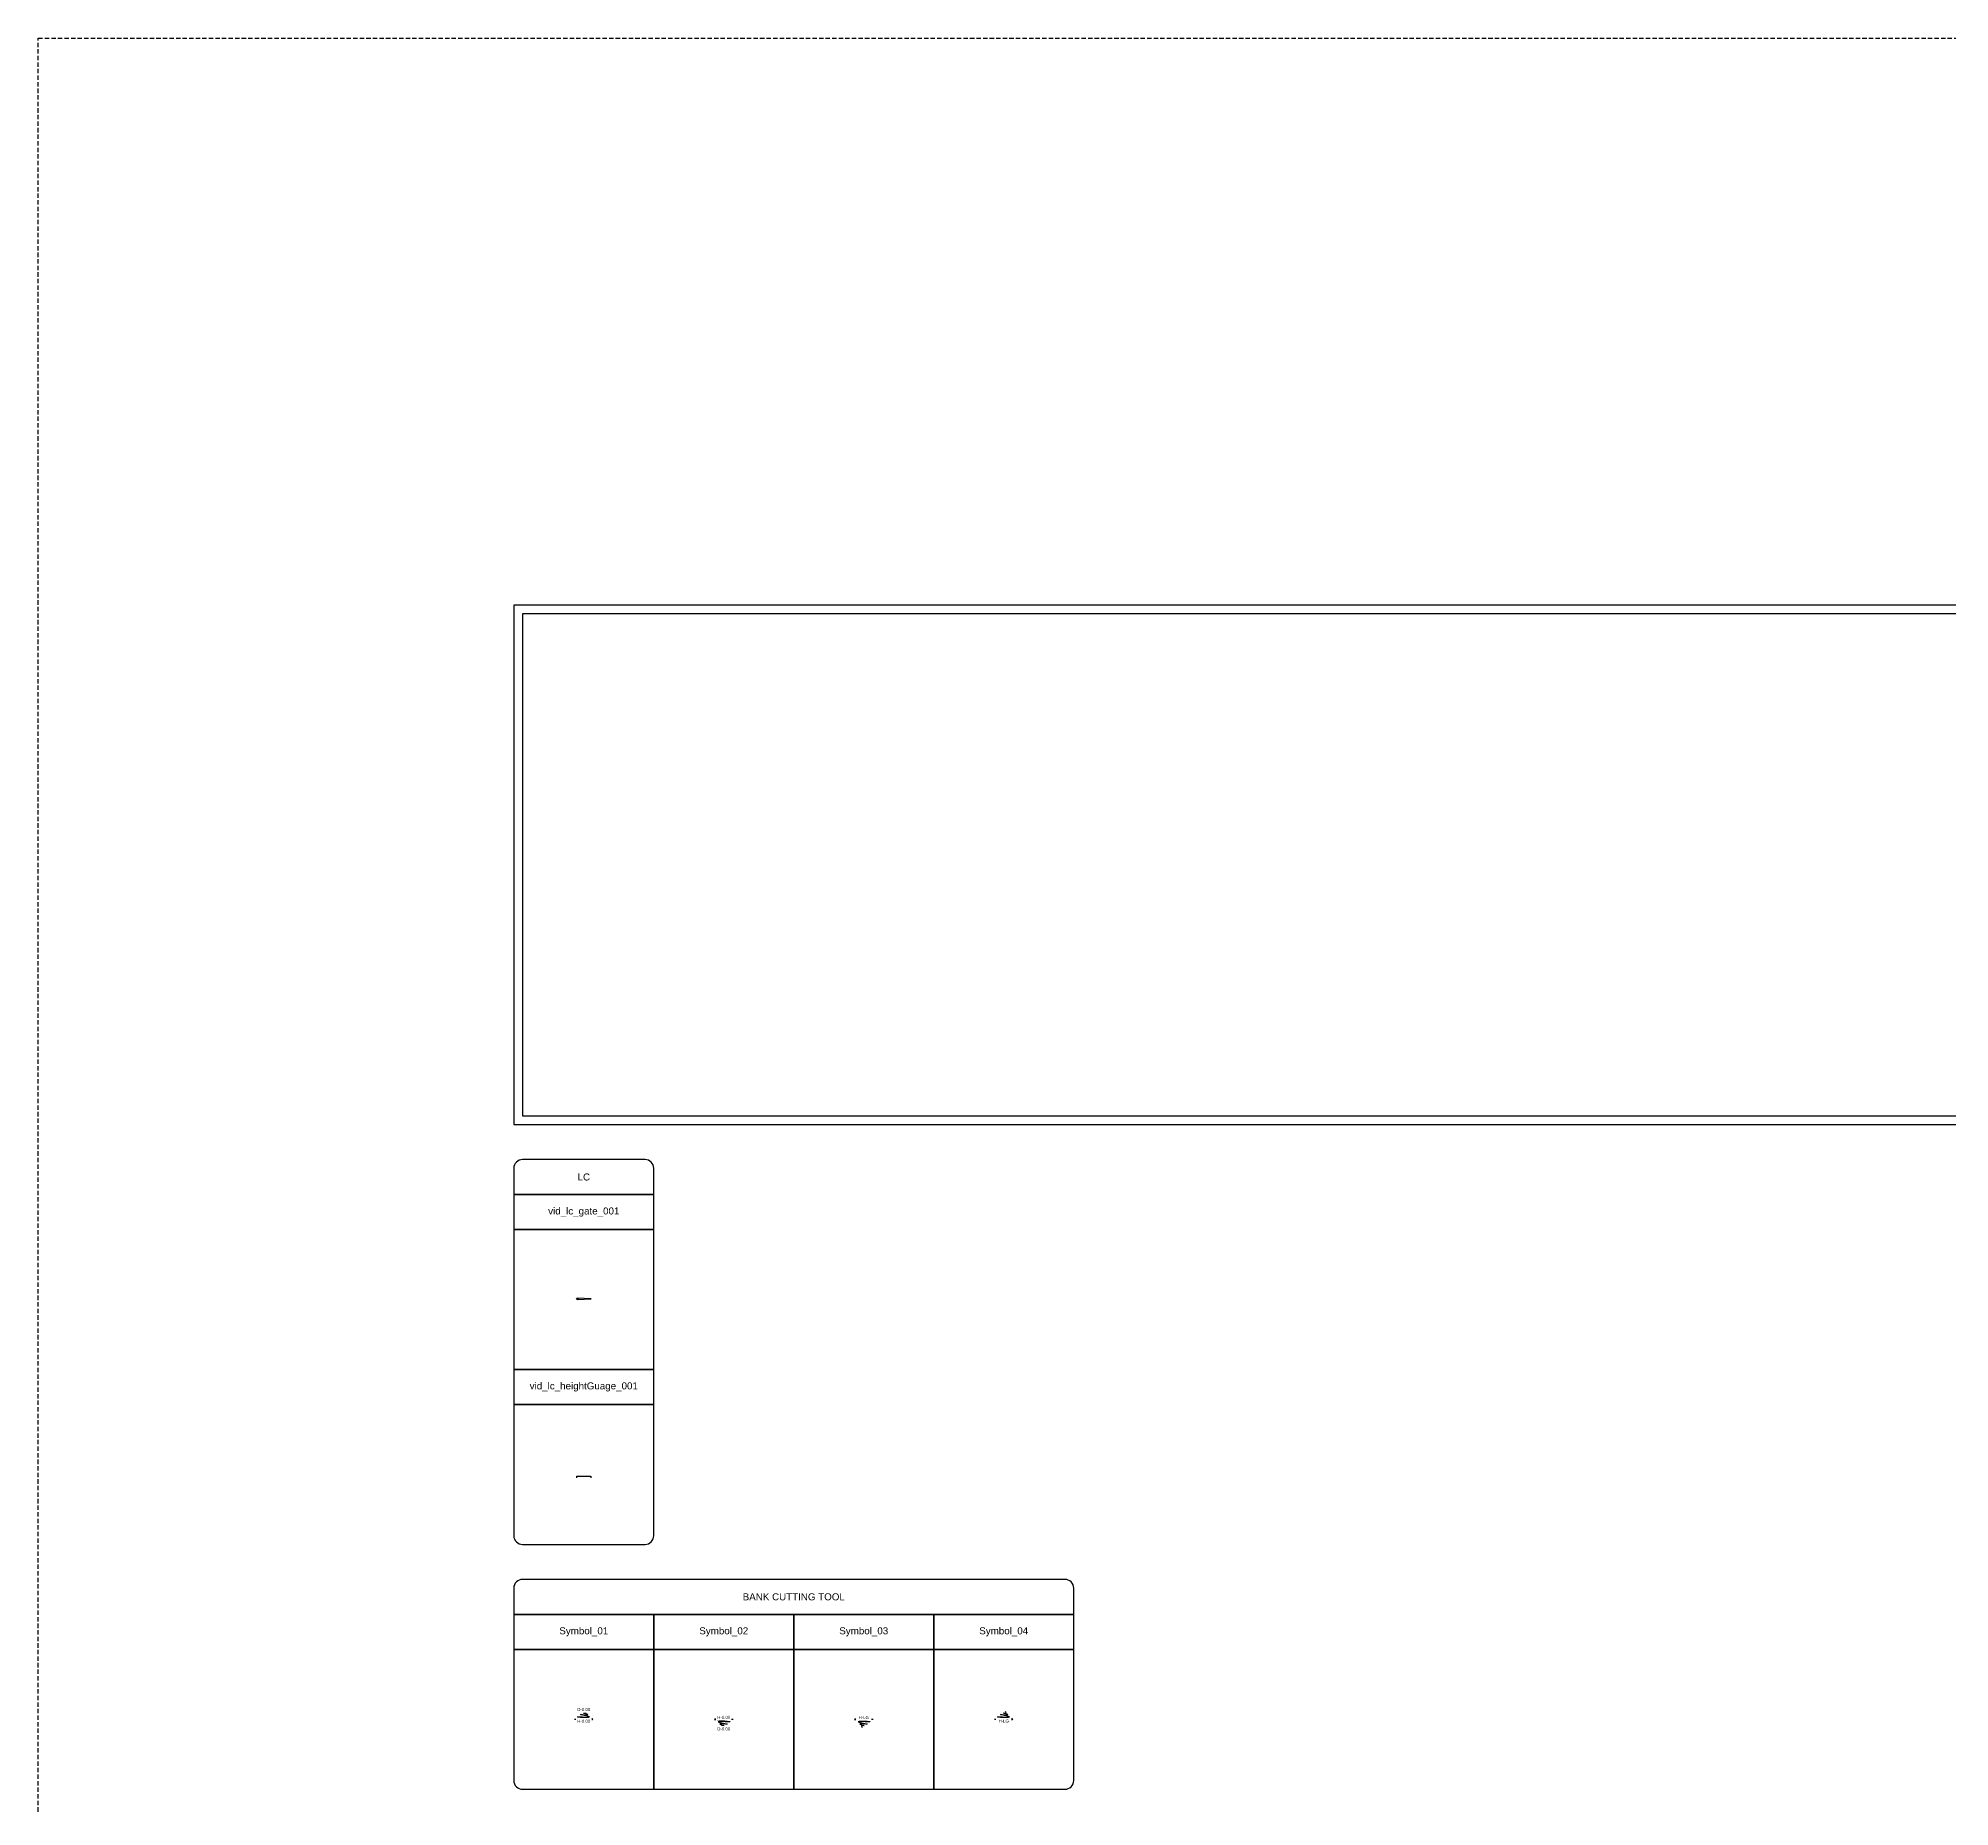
# Model space of a CAD drawing. Header units: metres. Extents: x -272 to 1913, y -131 to 1761.
# Drawn here: x -272 to 821, y 750 to 1761 of the extents above; entities that cross this region are included whole.
import ezdxf

# ---------------------------------------------------------------- set-up
doc = ezdxf.new("R2010")
doc.units = ezdxf.units.M
doc.linetypes.add('DASHED2', pattern=[0.375, 0.25, -0.125])
doc.layers.add('1-BANK CUTTING', color=7, linetype='Continuous')
doc.layers.add('1-LC', color=7, linetype='Continuous')
doc.styles.get("Standard").update_dxf_attribs({"font": 'arial.ttf'})

# ---------------------------------------------------------------- blocks, each defined once
blk = doc.blocks.new('*U67')
at = {"layer": '1-LC', "elevation": -0.1}
blk.add_lwpolyline([(0, -0.4), (8, 0), (0, 0.4)], dxfattribs=at)
at = {"layer": '1-LC'}
blk.add_circle((0, 0), 0.369, dxfattribs=at)
blk = doc.blocks.new('*U70')
at = {"layer": '1-LC'}
blk.add_lwpolyline([(0, -1), (0, 0), (8, 0), (8, -1)], dxfattribs=at)
blk = doc.blocks.new('bank_cutting_up_001')
at = {"layer": '1-BANK CUTTING'}
blk.add_spline([(-5.3, 0.1), (4.8, 0.2), (-3.5, 1.4), (3.3, 1.5), (-1.8, 2.7), (2.4, 2.8), (-0.2, 3.6), (1.4, 3.7), (0.8, 4.5)], degree=3, dxfattribs=at)
at = {"layer": '1-BANK CUTTING', "insert": (0, -1.1, -132.6), "char_height": 1.75, "width": 7.08, "attachment_point": 5, "bg_fill": 2}
blk.add_mtext('H-0.00', dxfattribs=at)
at = {"layer": '1-BANK CUTTING', "insert": (0, 5.6, -164.1), "char_height": 1.75, "width": 7.195, "attachment_point": 5, "bg_fill": 2}
blk.add_mtext('D-0.00', dxfattribs=at)
blk = doc.blocks.new('bank_cutting_dn_001')
at = {"layer": '1-BANK CUTTING'}
blk.add_spline([(5.3, -0.1), (-4.8, -0.2), (3.5, -1.4), (-3.2, -1.5), (1.9, -2.7), (-2.3, -2.8), (0.3, -3.6), (-1.3, -3.7), (-0.8, -4.5)], degree=3, dxfattribs=at)
at = {"layer": '1-BANK CUTTING', "insert": (0, 1.1, -132.6), "char_height": 1.75, "width": 7.08, "attachment_point": 5, "bg_fill": 2}
blk.add_mtext('H-0.00', dxfattribs=at)
at = {"layer": '1-BANK CUTTING', "insert": (0, -5.5, -164.1), "char_height": 1.75, "width": 7.195, "attachment_point": 5, "bg_fill": 2}
blk.add_mtext('D-0.00', dxfattribs=at)
blk = doc.blocks.new('bank_cutting_up_lg_001')
at = {"layer": '1-BANK CUTTING'}
blk.add_spline([(5.3, -0.1), (-4.8, -0.2), (3.5, -1.4), (-3.2, -1.5), (1.9, -2.7), (-2.3, -2.8), (0.3, -3.6), (-1.3, -3.7), (-0.8, -4.5)], degree=3, dxfattribs=at)
at = {"layer": '1-BANK CUTTING', "insert": (0, 1, -132.6), "char_height": 1.75, "width": 7.08, "attachment_point": 5, "bg_fill": 2}
blk.add_mtext('H-LG', dxfattribs=at)
blk = doc.blocks.new('bank_cutting_dn_lg_001')
at = {"layer": '1-BANK CUTTING'}
blk.add_spline([(-5.3, 0.1), (4.8, 0.2), (-3.5, 1.4), (3.3, 1.5), (-1.8, 2.7), (2.4, 2.8), (-0.2, 3.6), (1.4, 3.7), (0.8, 4.5)], degree=3, dxfattribs=at)
at = {"layer": '1-BANK CUTTING', "insert": (0, -1, -132.6), "char_height": 1.75, "width": 7.08, "attachment_point": 5, "bg_fill": 2}
blk.add_mtext('H-LG', dxfattribs=at)
blk = doc.blocks.new('*U82')
for points in [[(0, 0), (1200, 0), (1200, 297), (0, 297)], [(5, 5), (1195, 5), (1195, 292), (5, 292)]]:
    blk.add_lwpolyline(points, close=True)

msp = doc.modelspace()

# ---------------------------------------------------------------- linework, layer by layer
at = {"color": 89, "linetype": 'DASHED2', "ltscale": 10, "flags": 128}
msp.add_lwpolyline([(-271.8, 1761), (1913.1, 1761), (1913.1, -131), (-271.8, -131)], close=True, dxfattribs=at)
for points in [[(0, 1100), (80, 1100), (80, 1115, 0.414214), (75, 1120), (5, 1120, 0.414214), (0, 1115)], [(5, 900), (75, 900, 0.414214), (80, 905), (80, 980), (0, 980), (0, 905, 0.414214)], [(0, 860), (320, 860), (320, 875, 0.414214), (315, 880), (5, 880, 0.414214), (0, 875)], [(5, 760), (80, 760), (80, 840), (0, 840), (0, 765, 0.414214)], [(240, 760), (315, 760, 0.414214), (320, 765), (320, 840), (240, 840)]]:
    msp.add_lwpolyline(points, format="xyb", close=True)
for points in [[(0, 1080), (80, 1080), (80, 1100), (0, 1100)], [(0, 1000), (80, 1000), (80, 1080), (0, 1080)], [(0, 980), (80, 980), (80, 1000), (0, 1000)], [(0, 840), (80, 840), (80, 860), (0, 860)], [(80, 840), (160, 840), (160, 860), (80, 860)], [(160, 840), (240, 840), (240, 860), (160, 860)], [(240, 840), (320, 840), (320, 860), (240, 860)], [(80, 760), (160, 760), (160, 840), (80, 840)], [(160, 760), (240, 760), (240, 840), (160, 840)]]:
    msp.add_lwpolyline(points, close=True)

# ---------------------------------------------------------------- block references
for name, p in [('*U82', (0, 1140)), ('*U67', (36.2, 1040.4, -0.1)), ('*U70', (36, 939))]:
    msp.add_blockref(name, p)

# ---------------------------------------------------------------- texts
at = {"char_height": 4, "attachment_point": 5}
for s, width, insert in [('LC', 6.962, (40, 1110)), ('vid_lc_gate_001', 39.715, (40, 1090)), ('vid_lc_heightGuage_001', 60.842, (40, 990)), ('BANK CUTTING TOOL', 58.209, (160, 870)), ('Symbol_01', 26.97, (40, 850)), ('Symbol_02', 27.702, (120, 850)), ('Symbol_03', 27.743, (200, 850)), ('Symbol_04', 27.726, (280, 850))]:
    msp.add_mtext_dynamic_manual_height_columns(s, width=width, gutter_width=12.5, heights=[0], dxfattribs=dict(at, insert=insert))

# ---------------------------------------------------------------- next in the draw order: block references
for name, p in [('bank_cutting_up_001', (40, 800)), ('bank_cutting_dn_001', (120, 800)), ('bank_cutting_up_lg_001', (200, 800)), ('bank_cutting_dn_lg_001', (280, 800))]:
    msp.add_blockref(name, p)

doc.saveas('drawing.dxf')
